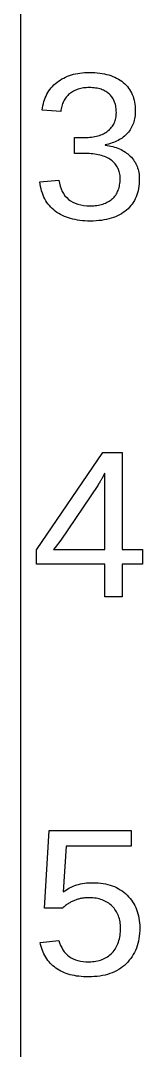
# Model space of a CAD drawing. Header units: metres. Extents: x -16 to 118, y -205 to 411.
# Drawn here: x -15 to -8.6, y -96 to -41.5 of the extents above; entities that cross this region are included whole.
import ezdxf

# ---------------------------------------------------------------- set-up
doc = ezdxf.new("R2010")
doc.units = ezdxf.units.M

msp = doc.modelspace()

# ---------------------------------------------------------------- linework, layer by layer
for p, q in [((-15, 13), (-15, -205)), ((-12.992, -44.7048), (-12.9038, -44.6452)), ((-12.9038, -44.6452), (-12.8126, -44.5896)), ((-12.8126, -44.5896), (-12.7184, -44.5383)), ((-12.7184, -44.5383), (-12.6212, -44.491)), ((-12.6212, -44.491), (-12.521, -44.4478)), ((-12.521, -44.4478), (-12.4178, -44.4088)), ((-12.4178, -44.4088), (-12.3117, -44.3738)), ((-12.3117, -44.3738), (-12.2025, -44.343)), ((-12.2025, -44.343), (-12.0904, -44.3163)), ((-12.0904, -44.3163), (-11.9753, -44.2936)), ((-11.9753, -44.2936), (-11.8572, -44.2751)), ((-11.8572, -44.2751), (-11.7361, -44.2607)), ((-11.7361, -44.2607), (-11.612, -44.2505)), ((-11.612, -44.2505), (-11.4849, -44.2443)), ((-11.4849, -44.2443), (-11.3549, -44.2422)), ((-11.3549, -44.2422), (-11.2131, -44.2443)), ((-11.2131, -44.2443), (-11.0753, -44.2506)), ((-11.0753, -44.2506), (-10.9416, -44.261)), ((-10.9416, -44.261), (-10.8118, -44.2757)), ((-10.8118, -44.2757), (-10.6861, -44.2944)), ((-10.6861, -44.2944), (-10.5643, -44.3174)), ((-10.5643, -44.3174), (-10.4466, -44.3445)), ((-10.4466, -44.3445), (-10.3329, -44.3759)), ((-10.3329, -44.3759), (-10.2232, -44.4113)), ((-10.2232, -44.4113), (-10.1174, -44.451)), ((-10.1174, -44.451), (-10.0157, -44.4948)), ((-10.0157, -44.4948), (-9.91801, -44.5428)), ((-9.91801, -44.5428), (-9.82433, -44.595)), ((-9.82433, -44.595), (-9.73463, -44.6514)), ((-9.73463, -44.6514), (-9.64894, -44.7119)), ((-13.556, -45.3078), (-13.5008, -45.2211)), ((-13.5008, -45.2211), (-13.4412, -45.1376)), ((-13.4412, -45.1376), (-13.3772, -45.0574)), ((-13.3772, -45.0574), (-13.3088, -44.9803)), ((-13.3088, -44.9803), (-13.236, -44.9065)), ((-13.236, -44.9065), (-13.1588, -44.8359)), ((-13.1588, -44.8359), (-13.0773, -44.7685)), ((-13.0773, -44.7685), (-12.992, -44.7048)), ((-12.1952, -45.2313), (-12.2518, -45.2636)), ((-12.1367, -45.2016), (-12.1952, -45.2313)), ((-12.0762, -45.1744), (-12.1367, -45.2016)), ((-12.0138, -45.1498), (-12.0762, -45.1744)), ((-11.9495, -45.1279), (-12.0138, -45.1498)), ((-11.8833, -45.1085), (-11.9495, -45.1279)), ((-11.8151, -45.0917), (-11.8833, -45.1085)), ((-11.745, -45.0775), (-11.8151, -45.0917)), ((-11.673, -45.0658), (-11.745, -45.0775)), ((-11.5991, -45.0568), (-11.673, -45.0658)), ((-11.5232, -45.0503), (-11.5991, -45.0568)), ((-11.4454, -45.0464), (-11.5232, -45.0503)), ((-11.3657, -45.0451), (-11.4454, -45.0464)), ((-11.2782, -45.0465), (-11.3657, -45.0451)), ((-11.1935, -45.0507), (-11.2782, -45.0465)), ((-11.1115, -45.0576), (-11.1935, -45.0507)), ((-11.0322, -45.0673), (-11.1115, -45.0576)), ((-10.9557, -45.0798), (-11.0322, -45.0673)), ((-10.8819, -45.0951), (-10.9557, -45.0798)), ((-10.8108, -45.1131), (-10.8819, -45.0951)), ((-10.7425, -45.134), (-10.8108, -45.1131)), ((-10.6769, -45.1576), (-10.7425, -45.134)), ((-10.614, -45.1839), (-10.6769, -45.1576)), ((-10.5539, -45.2131), (-10.614, -45.1839)), ((-10.4965, -45.245), (-10.5539, -45.2131)), ((-9.64894, -44.7119), (-9.56726, -44.7766)), ((-9.56726, -44.7766), (-9.49007, -44.8451)), ((-9.49007, -44.8451), (-9.41786, -44.9168)), ((-9.41786, -44.9168), (-9.35063, -44.9918)), ((-9.35063, -44.9918), (-9.28838, -45.0701)), ((-9.28838, -45.0701), (-9.23111, -45.1517)), ((-9.23111, -45.1517), (-9.17882, -45.2365)), ((-13.7664, -45.7897), (-13.7331, -45.6869)), ((-13.7331, -45.6869), (-13.6954, -45.5873)), ((-13.6954, -45.5873), (-13.6533, -45.4909)), ((-13.6533, -45.4909), (-13.6069, -45.3978)), ((-13.6069, -45.3978), (-13.556, -45.3078)), ((-12.7253, -45.7748), (-12.753, -45.8342)), ((-12.695, -45.7175), (-12.7253, -45.7748)), ((-12.6621, -45.6624), (-12.695, -45.7175)), ((-12.6266, -45.6094), (-12.6621, -45.6624)), ((-12.5885, -45.5585), (-12.6266, -45.6094)), ((-12.5478, -45.5097), (-12.5885, -45.5585)), ((-12.5044, -45.463), (-12.5478, -45.5097)), ((-12.4585, -45.4185), (-12.5044, -45.463)), ((-12.41, -45.3761), (-12.4585, -45.4185)), ((-12.3592, -45.336), (-12.41, -45.3761)), ((-12.3064, -45.2985), (-12.3592, -45.336)), ((-12.2518, -45.2636), (-12.3064, -45.2985)), ((-10.4419, -45.2797), (-10.4965, -45.245)), ((-10.3899, -45.3172), (-10.4419, -45.2797)), ((-10.3408, -45.3575), (-10.3899, -45.3172)), ((-10.2943, -45.4005), (-10.3408, -45.3575)), ((-10.2506, -45.4459), (-10.2943, -45.4005)), ((-10.2097, -45.4933), (-10.2506, -45.4459)), ((-10.1717, -45.5428), (-10.2097, -45.4933)), ((-10.1364, -45.5943), (-10.1717, -45.5428)), ((-10.104, -45.6478), (-10.1364, -45.5943)), ((-10.0744, -45.7032), (-10.104, -45.6478)), ((-10.0477, -45.7607), (-10.0744, -45.7032)), ((-10.0237, -45.8203), (-10.0477, -45.7607)), ((-9.17882, -45.2365), (-9.1315, -45.3247)), ((-9.1315, -45.3247), (-9.08917, -45.4161)), ((-9.08917, -45.4161), (-9.05182, -45.5108)), ((-9.05182, -45.5108), (-9.01945, -45.6088)), ((-9.01945, -45.6088), (-8.99207, -45.7101)), ((-8.99207, -45.7101), (-8.96965, -45.8147)), ((-13.8557, -46.2332), (-13.84, -46.1175)), ((-12.8738, -46.3092), (-13.8557, -46.2332)), ((-13.84, -46.1175), (-13.8198, -46.005)), ((-13.8198, -46.005), (-13.7953, -45.8958)), ((-13.7953, -45.8958), (-13.7664, -45.7897)), ((-12.8644, -46.235), (-12.8738, -46.3092)), ((-12.8523, -46.1629), (-12.8644, -46.235)), ((-12.8377, -46.0929), (-12.8523, -46.1629)), ((-12.8204, -46.0251), (-12.8377, -46.0929)), ((-12.8005, -45.9593), (-12.8204, -46.0251)), ((-12.7781, -45.8957), (-12.8005, -45.9593)), ((-12.753, -45.8342), (-12.7781, -45.8957)), ((-10.0025, -45.8818), (-10.0237, -45.8203)), ((-9.98424, -45.9453), (-10.0025, -45.8818)), ((-9.96873, -46.0109), (-9.98424, -45.9453)), ((-9.95604, -46.0785), (-9.96873, -46.0109)), ((-9.94618, -46.1481), (-9.95604, -46.0785)), ((-9.93913, -46.2197), (-9.94618, -46.1481)), ((-9.93491, -46.2933), (-9.93913, -46.2197)), ((-9.9335, -46.3689), (-9.93491, -46.2933)), ((-8.96965, -45.8147), (-8.95222, -45.9225)), ((-8.95222, -45.9225), (-8.93977, -46.0336)), ((-8.93977, -46.0336), (-8.93231, -46.1481)), ((-8.93231, -46.1481), (-8.92981, -46.2658)), ((-8.92981, -46.2658), (-8.93141, -46.3562)), ((-10.044, -46.9202), (-10.0181, -46.8586)), ((-10.0181, -46.8586), (-9.99568, -46.7949)), ((-9.99568, -46.7949), (-9.97667, -46.7292)), ((-9.97667, -46.7292), (-9.96114, -46.6613)), ((-9.96114, -46.6613), (-9.94904, -46.5914)), ((-9.94904, -46.5914), (-9.9404, -46.5193)), ((-9.9404, -46.5193), (-9.93523, -46.4451)), ((-9.93523, -46.4451), (-9.9335, -46.3689)), ((-9.00821, -46.8542), (-9.03221, -46.9297)), ((-8.98741, -46.7765), (-9.00821, -46.8542)), ((-8.96982, -46.6968), (-8.98741, -46.7765)), ((-8.95541, -46.6148), (-8.96982, -46.6968)), ((-8.94421, -46.5308), (-8.95541, -46.6148)), ((-8.93622, -46.4446), (-8.94421, -46.5308)), ((-8.93141, -46.3562), (-8.93622, -46.4446)), ((-10.4918, -47.4192), (-10.4323, -47.3796)), ((-10.4323, -47.3796), (-10.3757, -47.3372)), ((-10.3757, -47.3372), (-10.3221, -47.2924)), ((-10.3221, -47.2924), (-10.272, -47.2455)), ((-10.272, -47.2455), (-10.2254, -47.1965)), ((-10.2254, -47.1965), (-10.1822, -47.1455)), ((-10.1822, -47.1455), (-10.1425, -47.0923)), ((-10.1425, -47.0923), (-10.1062, -47.037)), ((-10.1062, -47.037), (-10.0734, -46.9796)), ((-10.0734, -46.9796), (-10.044, -46.9202)), ((-9.28981, -47.3982), (-9.33942, -47.4566)), ((-9.24341, -47.3377), (-9.28981, -47.3982)), ((-9.20021, -47.275), (-9.24341, -47.3377)), ((-9.16022, -47.2102), (-9.20021, -47.275)), ((-9.12341, -47.1433), (-9.16022, -47.2102)), ((-9.08981, -47.0742), (-9.12341, -47.1433)), ((-9.05942, -47.003), (-9.08981, -47.0742)), ((-9.03221, -46.9297), (-9.05942, -47.003)), ((-12.1523, -48.5334), (-12.1523, -47.6871)), ((-12.1523, -47.6871), (-11.6206, -47.6871)), ((-11.6206, -47.6871), (-11.5217, -47.6858)), ((-11.5217, -47.6858), (-11.4255, -47.6817)), ((-11.4255, -47.6817), (-11.3322, -47.6748)), ((-11.3322, -47.6748), (-11.2417, -47.6653)), ((-11.2417, -47.6653), (-11.1541, -47.653)), ((-11.1541, -47.653), (-11.0692, -47.6379)), ((-11.0692, -47.6379), (-10.9872, -47.6201)), ((-10.9872, -47.6201), (-10.9079, -47.5997)), ((-10.9079, -47.5997), (-10.8315, -47.5764)), ((-10.8315, -47.5764), (-10.7579, -47.5504)), ((-10.7579, -47.5504), (-10.6872, -47.5217)), ((-10.6872, -47.5217), (-10.6192, -47.4903)), ((-10.6192, -47.4903), (-10.5541, -47.4561)), ((-10.5541, -47.4561), (-10.4918, -47.4192)), ((-10.0783, -47.9471), (-10.1628, -47.9779)), ((-9.99657, -47.9141), (-10.0783, -47.9471)), ((-9.91779, -47.8787), (-9.99657, -47.9141)), ((-9.84192, -47.8411), (-9.91779, -47.8787)), ((-9.76894, -47.8011), (-9.84192, -47.8411)), ((-9.69887, -47.7588), (-9.76894, -47.8011)), ((-9.6317, -47.7142), (-9.69887, -47.7588)), ((-9.56744, -47.6673), (-9.6317, -47.7142)), ((-9.50607, -47.6181), (-9.56744, -47.6673)), ((-9.44762, -47.5665), (-9.50607, -47.6181)), ((-9.39207, -47.5127), (-9.44762, -47.5665)), ((-9.33942, -47.4566), (-9.39207, -47.5127)), ((-10.434, -48.0563), (-10.5302, -48.0778)), ((-10.5302, -48.0778), (-10.5302, -48.0994)), ((-10.5302, -48.0994), (-10.4246, -48.1125)), ((-10.3407, -48.0325), (-10.434, -48.0563)), ((-10.4246, -48.1125), (-10.3219, -48.1286)), ((-10.2503, -48.0063), (-10.3407, -48.0325)), ((-10.3219, -48.1286), (-10.2222, -48.1478)), ((-10.1628, -47.9779), (-10.2503, -48.0063)), ((-10.2222, -48.1478), (-10.1254, -48.17)), ((-10.1254, -48.17), (-10.0316, -48.1952)), ((-10.0316, -48.1952), (-9.94078, -48.2236)), ((-9.94078, -48.2236), (-9.85292, -48.2549)), ((-9.85292, -48.2549), (-9.76804, -48.2893)), ((-9.76804, -48.2893), (-9.68611, -48.3268)), ((-9.68611, -48.3268), (-9.60716, -48.3673)), ((-9.60716, -48.3673), (-9.53117, -48.4109)), ((-9.53117, -48.4109), (-9.45815, -48.4575)), ((-9.45815, -48.4575), (-9.38809, -48.5072)), ((-11.5989, -48.5334), (-12.1523, -48.5334)), ((-11.4874, -48.5348), (-11.5989, -48.5334)), ((-11.3791, -48.5389), (-11.4874, -48.5348)), ((-11.2742, -48.5457), (-11.3791, -48.5389)), ((-11.1726, -48.5553), (-11.2742, -48.5457)), ((-11.0743, -48.5676), (-11.1726, -48.5553)), ((-10.9793, -48.5827), (-11.0743, -48.5676)), ((-10.8877, -48.6004), (-10.9793, -48.5827)), ((-10.7994, -48.6209), (-10.8877, -48.6004)), ((-10.7144, -48.6442), (-10.7994, -48.6209)), ((-10.6328, -48.6701), (-10.7144, -48.6442)), ((-10.5545, -48.6988), (-10.6328, -48.6701)), ((-10.4795, -48.7303), (-10.5545, -48.6988)), ((-10.4079, -48.7645), (-10.4795, -48.7303)), ((-10.3395, -48.8014), (-10.4079, -48.7645)), ((-10.2745, -48.841), (-10.3395, -48.8014)), ((-10.2129, -48.8834), (-10.2745, -48.841)), ((-10.1547, -48.9282), (-10.2129, -48.8834)), ((-10.1003, -48.9751), (-10.1547, -48.9282)), ((-10.0497, -49.0242), (-10.1003, -48.9751)), ((-10.0028, -49.0755), (-10.0497, -49.0242)), ((-9.38809, -48.5072), (-9.32101, -48.5599)), ((-9.32101, -48.5599), (-9.25688, -48.6157)), ((-9.25688, -48.6157), (-9.19574, -48.6745)), ((-9.19574, -48.6745), (-9.13792, -48.7358)), ((-9.13792, -48.7358), (-9.08383, -48.7991)), ((-9.08383, -48.7991), (-9.03348, -48.8643)), ((-9.03348, -48.8643), (-8.98686, -48.9315)), ((-8.98686, -48.9315), (-8.94395, -49.0006)), ((-8.94395, -49.0006), (-8.9048, -49.0717)), ((-9.95969, -49.1288), (-10.0028, -49.0755)), ((-9.9203, -49.1843), (-9.95969, -49.1288)), ((-9.88467, -49.242), (-9.9203, -49.1843)), ((-9.8528, -49.3018), (-9.88467, -49.242)), ((-9.82466, -49.3637), (-9.8528, -49.3018)), ((-9.80029, -49.4278), (-9.82466, -49.3637)), ((-9.77966, -49.494), (-9.80029, -49.4278)), ((-9.76279, -49.5623), (-9.77966, -49.494)), ((-9.74965, -49.6328), (-9.76279, -49.5623)), ((-8.9048, -49.0717), (-8.86935, -49.1447)), ((-8.86935, -49.1447), (-8.83766, -49.2197)), ((-8.83766, -49.2197), (-8.80968, -49.2966)), ((-8.80968, -49.2966), (-8.78543, -49.3755)), ((-8.78543, -49.3755), (-8.76492, -49.4563)), ((-8.76492, -49.4563), (-8.74814, -49.5391)), ((-8.74814, -49.5391), (-8.73508, -49.6238)), ((-13.986, -50.0362), (-12.9769, -49.9439)), ((-13.9675, -50.1624), (-13.986, -50.0362)), ((-12.9769, -49.9439), (-12.9475, -50.1082)), ((-12.9475, -50.1082), (-12.9081, -50.2618)), ((-9.75905, -50.1931), (-9.74756, -50.1133)), ((-9.74028, -49.7054), (-9.74965, -49.6328)), ((-9.74756, -50.1133), (-9.73935, -50.0306)), ((-9.73465, -49.7802), (-9.74028, -49.7054)), ((-9.73935, -50.0306), (-9.73442, -49.9453)), ((-9.73277, -49.8571), (-9.73465, -49.7802)), ((-9.73442, -49.9453), (-9.73277, -49.8571)), ((-8.73508, -49.6238), (-8.72575, -49.7105)), ((-8.72092, -50.0201), (-8.72881, -50.1467)), ((-8.72575, -49.7105), (-8.72015, -49.7991)), ((-8.71829, -49.8897), (-8.72092, -50.0201)), ((-8.72015, -49.7991), (-8.71829, -49.8897)), ((-13.9446, -50.2847), (-13.9675, -50.1624)), ((-13.9174, -50.403), (-13.9446, -50.2847)), ((-13.8858, -50.5174), (-13.9174, -50.403)), ((-13.8497, -50.628), (-13.8858, -50.5174)), ((-13.8093, -50.7346), (-13.8497, -50.628)), ((-12.9081, -50.2618), (-12.8588, -50.4048)), ((-12.8588, -50.4048), (-12.7995, -50.5373)), ((-12.7995, -50.5373), (-12.7303, -50.6591)), ((-12.7303, -50.6591), (-12.6511, -50.7704)), ((-9.9693, -50.7329), (-9.93152, -50.6751)), ((-9.93152, -50.6751), (-9.89702, -50.6145)), ((-9.89702, -50.6145), (-9.86581, -50.5512)), ((-9.86581, -50.5512), (-9.83789, -50.4851)), ((-9.83789, -50.4851), (-9.81326, -50.4162)), ((-9.81326, -50.4162), (-9.7919, -50.3446)), ((-9.7919, -50.3446), (-9.77383, -50.2702)), ((-9.77383, -50.2702), (-9.75905, -50.1931)), ((-8.8129, -50.6159), (-8.84706, -50.7239)), ((-8.784, -50.5042), (-8.8129, -50.6159)), ((-8.76035, -50.3888), (-8.784, -50.5042)), ((-8.74194, -50.2696), (-8.76035, -50.3888)), ((-8.72881, -50.1467), (-8.74194, -50.2696)), ((-13.7646, -50.8372), (-13.8093, -50.7346)), ((-13.7154, -50.936), (-13.7646, -50.8372)), ((-13.6618, -51.0309), (-13.7154, -50.936)), ((-13.6039, -51.1218), (-13.6618, -51.0309)), ((-13.5415, -51.2088), (-13.6039, -51.1218)), ((-13.4748, -51.2919), (-13.5415, -51.2088)), ((-12.6511, -50.7704), (-12.562, -50.871)), ((-12.562, -50.871), (-12.4629, -50.9611)), ((-12.4629, -50.9611), (-12.3538, -51.0406)), ((-12.3538, -51.0406), (-12.2348, -51.1095)), ((-12.2348, -51.1095), (-12.1058, -51.1677)), ((-12.1058, -51.1677), (-11.9668, -51.2154)), ((-11.9668, -51.2154), (-11.8179, -51.2525)), ((-10.7266, -51.2306), (-10.653, -51.2093)), ((-10.653, -51.2093), (-10.5818, -51.1852)), ((-10.5818, -51.1852), (-10.5132, -51.1582)), ((-10.5132, -51.1582), (-10.447, -51.1284)), ((-10.447, -51.1284), (-10.3833, -51.0957)), ((-10.3833, -51.0957), (-10.3221, -51.0602)), ((-10.3221, -51.0602), (-10.2633, -51.0219)), ((-10.2633, -51.0219), (-10.207, -50.9807)), ((-10.207, -50.9807), (-10.1533, -50.9367)), ((-10.1533, -50.9367), (-10.1023, -50.8899)), ((-10.1023, -50.8899), (-10.0547, -50.8403)), ((-10.0547, -50.8403), (-10.0104, -50.788)), ((-10.0104, -50.788), (-9.9693, -50.7329)), ((-9.09669, -51.2079), (-9.1624, -51.2935)), ((-9.03625, -51.1186), (-9.09669, -51.2079)), ((-8.98108, -51.0255), (-9.03625, -51.1186)), ((-8.93115, -50.9287), (-8.98108, -51.0255)), ((-8.88647, -50.8282), (-8.93115, -50.9287)), ((-8.84706, -50.7239), (-8.88647, -50.8282)), ((-13.4037, -51.371), (-13.4748, -51.2919)), ((-13.3282, -51.4462), (-13.4037, -51.371)), ((-13.2483, -51.5176), (-13.3282, -51.4462)), ((-13.1641, -51.585), (-13.2483, -51.5176)), ((-13.0758, -51.6484), (-13.1641, -51.585)), ((-12.9838, -51.7077), (-13.0758, -51.6484)), ((-12.8882, -51.7629), (-12.9838, -51.7077)), ((-12.7889, -51.814), (-12.8882, -51.7629)), ((-11.8179, -51.2525), (-11.659, -51.279)), ((-11.659, -51.279), (-11.4902, -51.2949)), ((-11.4902, -51.2949), (-11.3114, -51.3002)), ((-11.3114, -51.3002), (-11.2204, -51.2988)), ((-11.2204, -51.2988), (-11.1319, -51.2945)), ((-11.1319, -51.2945), (-11.0459, -51.2874)), ((-11.0459, -51.2874), (-10.9624, -51.2775)), ((-10.9624, -51.2775), (-10.8813, -51.2647)), ((-10.8813, -51.2647), (-10.8027, -51.2491)), ((-10.8027, -51.2491), (-10.7266, -51.2306)), ((-9.66347, -51.7253), (-9.76328, -51.782)), ((-9.56816, -51.6641), (-9.66347, -51.7253)), ((-9.47734, -51.5983), (-9.56816, -51.6641)), ((-9.39102, -51.528), (-9.47734, -51.5983)), ((-9.30956, -51.4536), (-9.39102, -51.528)), ((-9.23335, -51.3754), (-9.30956, -51.4536)), ((-9.1624, -51.2935), (-9.23335, -51.3754)), ((-12.6859, -51.861), (-12.7889, -51.814)), ((-12.5793, -51.904), (-12.6859, -51.861)), ((-12.469, -51.9428), (-12.5793, -51.904)), ((-12.3551, -51.9776), (-12.469, -51.9428)), ((-12.2374, -52.0083), (-12.3551, -51.9776)), ((-12.1161, -52.0349), (-12.2374, -52.0083)), ((-11.9912, -52.0573), (-12.1161, -52.0349)), ((-11.8626, -52.0758), (-11.9912, -52.0573)), ((-11.7303, -52.0901), (-11.8626, -52.0758)), ((-11.5943, -52.1003), (-11.7303, -52.0901)), ((-11.4547, -52.1064), (-11.5943, -52.1003)), ((-11.3114, -52.1085), (-11.4547, -52.1064)), ((-11.1577, -52.1062), (-11.3114, -52.1085)), ((-11.0085, -52.0994), (-11.1577, -52.1062)), ((-10.8637, -52.0881), (-11.0085, -52.0994)), ((-10.7235, -52.0722), (-10.8637, -52.0881)), ((-10.5877, -52.0518), (-10.7235, -52.0722)), ((-10.4565, -52.0268), (-10.5877, -52.0518)), ((-10.3297, -51.9974), (-10.4565, -52.0268)), ((-10.2074, -51.9634), (-10.3297, -51.9974)), ((-10.0897, -51.9248), (-10.2074, -51.9634)), ((-9.97638, -51.8817), (-10.0897, -51.9248)), ((-9.86758, -51.8341), (-9.97638, -51.8817)), ((-9.76328, -51.782), (-9.86758, -51.8341)), ((-14.1541, -69.5099), (-10.655, -64.3562)), ((-10.655, -64.3562), (-9.62965, -64.3562)), ((-9.62965, -64.3562), (-9.62965, -69.4991)), ((-10.8137, -65.939), (-10.8272, -65.962)), ((-10.7997, -65.9148), (-10.8137, -65.939)), ((-10.7851, -65.8895), (-10.7997, -65.9148)), ((-10.7699, -65.863), (-10.7851, -65.8895)), ((-10.7542, -65.8352), (-10.7699, -65.863)), ((-10.738, -65.8063), (-10.7542, -65.8352)), ((-10.7212, -65.7762), (-10.738, -65.8063)), ((-10.7038, -65.745), (-10.7212, -65.7762)), ((-10.6867, -65.714), (-10.7038, -65.745)), ((-10.6706, -65.6847), (-10.6867, -65.714)), ((-10.6555, -65.6572), (-10.6706, -65.6847)), ((-10.6414, -65.6314), (-10.6555, -65.6572)), ((-10.6284, -65.6073), (-10.6414, -65.6314)), ((-10.6163, -65.585), (-10.6284, -65.6073)), ((-10.6053, -65.5645), (-10.6163, -65.585)), ((-10.5953, -65.5456), (-10.6053, -65.5645)), ((-10.5863, -65.5285), (-10.5953, -65.5456)), ((-10.5784, -65.5131), (-10.5863, -65.5285)), ((-10.5714, -65.4995), (-10.5784, -65.5131)), ((-10.5655, -65.4876), (-10.5714, -65.4995)), ((-10.5605, -65.4775), (-10.5655, -65.4876)), ((-10.5567, -65.4691), (-10.5605, -65.4775)), ((-10.5538, -65.4624), (-10.5567, -65.4691)), ((-10.5519, -65.4574), (-10.5538, -65.4624)), ((-10.5519, -69.4991), (-10.5519, -65.4574)), ((-10.9154, -66.103), (-12.8738, -68.9891)), ((-10.9063, -66.0896), (-10.9154, -66.103)), ((-10.8967, -66.0749), (-10.9063, -66.0896)), ((-10.8865, -66.059), (-10.8967, -66.0749)), ((-10.8757, -66.042), (-10.8865, -66.059)), ((-10.8644, -66.0238), (-10.8757, -66.042)), ((-10.8526, -66.0043), (-10.8644, -66.0238)), ((-10.8402, -65.9837), (-10.8526, -66.0043)), ((-10.8272, -65.962), (-10.8402, -65.9837)), ((-12.8738, -68.9891), (-13.1668, -69.3906)), ((-14.1541, -70.2695), (-14.1541, -69.5099)), ((-13.1668, -69.3906), (-13.2536, -69.4991)), ((-13.2536, -69.4991), (-10.5519, -69.4991)), ((-9.62965, -69.4991), (-8.5555, -69.4991)), ((-8.5555, -69.4991), (-8.5555, -70.2695)), ((-10.5519, -70.2695), (-14.1541, -70.2695)), ((-10.5519, -72), (-10.5519, -70.2695)), ((-8.5555, -70.2695), (-9.62965, -70.2695)), ((-9.62965, -70.2695), (-9.62965, -72)), ((-9.62965, -72), (-10.5519, -72)), ((-13.7418, -88.4683), (-13.4869, -84.3562)), ((-13.4869, -84.3562), (-9.14142, -84.3562)), ((-9.14142, -84.3562), (-9.14142, -85.1862)), ((-12.5972, -85.1862), (-12.7437, -87.6112)), ((-9.14142, -85.1862), (-12.5972, -85.1862)), ((-11.9317, -87.2164), (-11.8294, -87.1916)), ((-11.8294, -87.1916), (-11.7247, -87.1707)), ((-11.7247, -87.1707), (-11.6176, -87.1535)), ((-11.6176, -87.1535), (-11.508, -87.1401)), ((-11.508, -87.1401), (-11.3961, -87.1306)), ((-11.3961, -87.1306), (-11.2817, -87.1249)), ((-11.2817, -87.1249), (-11.1649, -87.123)), ((-11.1649, -87.123), (-11.0257, -87.1255)), ((-11.0257, -87.1255), (-10.89, -87.1333)), ((-10.89, -87.1333), (-10.7579, -87.1462)), ((-10.7579, -87.1462), (-10.6294, -87.1643)), ((-10.6294, -87.1643), (-10.5045, -87.1876)), ((-10.5045, -87.1876), (-10.3831, -87.216)), ((-12.7437, -87.6112), (-12.6631, -87.5521)), ((-12.6631, -87.5521), (-12.5801, -87.4968)), ((-12.5801, -87.4968), (-12.4947, -87.4453)), ((-12.4947, -87.4453), (-12.4069, -87.3976)), ((-12.4069, -87.3976), (-12.3167, -87.3537)), ((-12.3167, -87.3537), (-12.2241, -87.3137)), ((-12.2241, -87.3137), (-12.129, -87.2775)), ((-12.129, -87.2775), (-12.0316, -87.245)), ((-12.0316, -87.245), (-11.9317, -87.2164)), ((-10.3831, -87.216), (-10.2653, -87.2496)), ((-10.2653, -87.2496), (-10.1511, -87.2884)), ((-10.1511, -87.2884), (-10.0405, -87.3324)), ((-10.0405, -87.3324), (-9.9335, -87.3815)), ((-9.9335, -87.3815), (-9.83005, -87.4358)), ((-9.83005, -87.4358), (-9.73018, -87.4953)), ((-9.73018, -87.4953), (-9.6339, -87.5599)), ((-9.6339, -87.5599), (-9.5412, -87.6297)), ((-9.5412, -87.6297), (-9.45207, -87.7047)), ((-9.45207, -87.7047), (-9.36653, -87.7848)), ((-12.5307, -88.269), (-12.5734, -88.2988)), ((-12.488, -88.2405), (-12.5307, -88.269)), ((-12.4453, -88.2133), (-12.488, -88.2405)), ((-12.4025, -88.1876), (-12.4453, -88.2133)), ((-12.3598, -88.1632), (-12.4025, -88.1876)), ((-12.3171, -88.1401), (-12.3598, -88.1632)), ((-12.2744, -88.1184), (-12.3171, -88.1401)), ((-12.2317, -88.0981), (-12.2744, -88.1184)), ((-12.1889, -88.0791), (-12.2317, -88.0981)), ((-12.1462, -88.0615), (-12.1889, -88.0791)), ((-12.1035, -88.0452), (-12.1462, -88.0615)), ((-12.0605, -88.0301), (-12.1035, -88.0452)), ((-12.0172, -88.016), (-12.0605, -88.0301)), ((-11.9734, -88.0028), (-12.0172, -88.016)), ((-11.9292, -87.9906), (-11.9734, -88.0028)), ((-11.8846, -87.9794), (-11.9292, -87.9906)), ((-11.8395, -87.9692), (-11.8846, -87.9794)), ((-11.794, -87.9599), (-11.8395, -87.9692)), ((-11.7481, -87.9516), (-11.794, -87.9599)), ((-11.7018, -87.9443), (-11.7481, -87.9516)), ((-11.655, -87.938), (-11.7018, -87.9443)), ((-11.6079, -87.9326), (-11.655, -87.938)), ((-11.5603, -87.9282), (-11.6079, -87.9326)), ((-11.5123, -87.9248), (-11.5603, -87.9282)), ((-11.4638, -87.9224), (-11.5123, -87.9248)), ((-11.4149, -87.9209), (-11.4638, -87.9224)), ((-11.3657, -87.9204), (-11.4149, -87.9209)), ((-11.2719, -87.9221), (-11.3657, -87.9204)), ((-11.1806, -87.9274), (-11.2719, -87.9221)), ((-11.0918, -87.9361), (-11.1806, -87.9274)), ((-11.0054, -87.9482), (-11.0918, -87.9361)), ((-10.9214, -87.9639), (-11.0054, -87.9482)), ((-10.8399, -87.983), (-10.9214, -87.9639)), ((-10.7608, -88.0056), (-10.8399, -87.983)), ((-10.6841, -88.0316), (-10.7608, -88.0056)), ((-10.6099, -88.0612), (-10.6841, -88.0316)), ((-10.5381, -88.0942), (-10.6099, -88.0612)), ((-10.4688, -88.1307), (-10.5381, -88.0942)), ((-10.4019, -88.1707), (-10.4688, -88.1307)), ((-10.3374, -88.2141), (-10.4019, -88.1707)), ((-10.2754, -88.261), (-10.3374, -88.2141)), ((-10.2158, -88.3114), (-10.2754, -88.261)), ((-9.36653, -87.7848), (-9.2854, -87.8691)), ((-9.2854, -87.8691), (-9.2095, -87.9565)), ((-9.2095, -87.9565), (-9.13884, -88.0471)), ((-9.13884, -88.0471), (-9.07341, -88.1408)), ((-9.07341, -88.1408), (-9.01321, -88.2377)), ((-9.01321, -88.2377), (-8.95825, -88.3376)), ((-12.787, -88.4683), (-13.7418, -88.4683)), ((-12.7443, -88.4317), (-12.787, -88.4683)), ((-12.7016, -88.3964), (-12.7443, -88.4317)), ((-12.6589, -88.3625), (-12.7016, -88.3964)), ((-12.6161, -88.33), (-12.6589, -88.3625)), ((-12.5734, -88.2988), (-12.6161, -88.33)), ((-10.1586, -88.3653), (-10.2158, -88.3114)), ((-10.1044, -88.422), (-10.1586, -88.3653)), ((-10.0537, -88.4808), (-10.1044, -88.422)), ((-10.0065, -88.5418), (-10.0537, -88.4808)), ((-9.96278, -88.605), (-10.0065, -88.5418)), ((-9.92258, -88.6703), (-9.96278, -88.605)), ((-9.88586, -88.7378), (-9.92258, -88.6703)), ((-9.85265, -88.8074), (-9.88586, -88.7378)), ((-9.82292, -88.8793), (-9.85265, -88.8074)), ((-8.95825, -88.3376), (-8.90852, -88.4408)), ((-8.90852, -88.4408), (-8.86403, -88.547)), ((-8.86403, -88.547), (-8.82478, -88.6564)), ((-8.82478, -88.6564), (-8.79076, -88.7689)), ((-8.79076, -88.7689), (-8.76196, -88.8846)), ((-9.79669, -88.9532), (-9.82292, -88.8793)), ((-9.77396, -89.0294), (-9.79669, -88.9532)), ((-9.75473, -89.1077), (-9.77396, -89.0294)), ((-9.73898, -89.1881), (-9.75473, -89.1077)), ((-9.72675, -89.2708), (-9.73898, -89.1881)), ((-9.718, -89.3555), (-9.72675, -89.2708)), ((-9.71277, -89.4425), (-9.718, -89.3555)), ((-8.76196, -88.8846), (-8.7384, -89.0034)), ((-8.7384, -89.0034), (-8.72009, -89.1253)), ((-8.72009, -89.1253), (-8.707, -89.2504)), ((-8.707, -89.2504), (-8.69916, -89.3786)), ((-8.69916, -89.3786), (-8.69653, -89.5099)), ((-9.75446, -90.0157), (-9.73882, -89.9244)), ((-9.73882, -89.9244), (-9.72665, -89.8304)), ((-9.72665, -89.8304), (-9.71797, -89.7336)), ((-9.71797, -89.7336), (-9.71275, -89.634)), ((-9.71101, -89.5316), (-9.71277, -89.4425)), ((-9.71275, -89.634), (-9.71101, -89.5316)), ((-8.70776, -89.8043), (-8.7218, -89.9455)), ((-8.69934, -89.6591), (-8.70776, -89.8043)), ((-8.69653, -89.5099), (-8.69934, -89.6591)), ((-13.9642, -90.2911), (-12.9769, -90.1772)), ((-13.9406, -90.4), (-13.9642, -90.2911)), ((-13.9133, -90.5057), (-13.9406, -90.4)), ((-12.9769, -90.1772), (-12.9344, -90.3145)), ((-12.9344, -90.3145), (-12.8844, -90.4429)), ((-12.8844, -90.4429), (-12.8268, -90.5625)), ((-9.9213, -90.505), (-9.8848, -90.4304)), ((-9.8848, -90.4304), (-9.85178, -90.353)), ((-9.85178, -90.353), (-9.82224, -90.2728)), ((-9.82224, -90.2728), (-9.79617, -90.1899)), ((-9.79617, -90.1899), (-9.77357, -90.1042)), ((-9.77357, -90.1042), (-9.75446, -90.0157)), ((-8.83414, -90.4698), (-8.87625, -90.5909)), ((-8.79762, -90.3448), (-8.83414, -90.4698)), ((-8.76674, -90.2157), (-8.79762, -90.3448)), ((-8.74147, -90.0826), (-8.76674, -90.2157)), ((-8.7218, -89.9455), (-8.74147, -90.0826)), ((-13.8821, -90.608), (-13.9133, -90.5057)), ((-13.8472, -90.7071), (-13.8821, -90.608)), ((-13.8086, -90.803), (-13.8472, -90.7071)), ((-13.7661, -90.8956), (-13.8086, -90.803)), ((-13.7199, -90.9849), (-13.7661, -90.8956)), ((-13.6699, -91.071), (-13.7199, -90.9849)), ((-12.8268, -90.5625), (-12.7616, -90.6733)), ((-12.7616, -90.6733), (-12.6888, -90.7751)), ((-12.6888, -90.7751), (-12.6084, -90.8681)), ((-12.6084, -90.8681), (-12.5204, -90.9523)), ((-12.5204, -90.9523), (-12.4249, -91.0276)), ((-10.3997, -91.0441), (-10.3347, -90.9977)), ((-10.3347, -90.9977), (-10.2725, -90.9476)), ((-10.2725, -90.9476), (-10.2128, -90.8939)), ((-10.2128, -90.8939), (-10.1559, -90.8364)), ((-10.1559, -90.8364), (-10.102, -90.7757)), ((-10.102, -90.7757), (-10.0516, -90.7122)), ((-10.0516, -90.7122), (-10.0047, -90.6459)), ((-10.0047, -90.6459), (-9.96126, -90.5768)), ((-9.96126, -90.5768), (-9.9213, -90.505)), ((-9.03632, -90.9298), (-9.10091, -91.0347)), ((-8.97734, -90.8208), (-9.03632, -90.9298)), ((-8.924, -90.7078), (-8.97734, -90.8208)), ((-8.87625, -90.5909), (-8.924, -90.7078)), ((-13.6161, -91.1537), (-13.6699, -91.071)), ((-13.5586, -91.2333), (-13.6161, -91.1537)), ((-13.4973, -91.3095), (-13.5586, -91.2333)), ((-13.4322, -91.3825), (-13.4973, -91.3095)), ((-13.3634, -91.4523), (-13.4322, -91.3825)), ((-13.2908, -91.5188), (-13.3634, -91.4523)), ((-13.2144, -91.582), (-13.2908, -91.5188)), ((-12.4249, -91.0276), (-12.3217, -91.094)), ((-12.3217, -91.094), (-12.211, -91.1516)), ((-12.211, -91.1516), (-12.0927, -91.2003)), ((-12.0927, -91.2003), (-11.9668, -91.2402)), ((-11.9668, -91.2402), (-11.8333, -91.2712)), ((-11.8333, -91.2712), (-11.6922, -91.2933)), ((-11.6922, -91.2933), (-11.5436, -91.3066)), ((-11.5436, -91.3066), (-11.3873, -91.3111)), ((-11.3873, -91.3111), (-11.2903, -91.3092)), ((-11.2903, -91.3092), (-11.196, -91.3036)), ((-11.196, -91.3036), (-11.1044, -91.2944)), ((-11.1044, -91.2944), (-11.0154, -91.2814)), ((-11.0154, -91.2814), (-10.9291, -91.2647)), ((-10.9291, -91.2647), (-10.8455, -91.2443)), ((-10.8455, -91.2443), (-10.7645, -91.2202)), ((-10.7645, -91.2202), (-10.6862, -91.1924)), ((-10.6862, -91.1924), (-10.6106, -91.1609)), ((-10.6106, -91.1609), (-10.5376, -91.1256)), ((-10.5376, -91.1256), (-10.4673, -91.0867)), ((-10.4673, -91.0867), (-10.3997, -91.0441)), ((-9.50743, -91.4982), (-9.60381, -91.5768)), ((-9.41542, -91.4141), (-9.50743, -91.4982)), ((-9.32837, -91.3253), (-9.41542, -91.4141)), ((-9.24693, -91.2324), (-9.32837, -91.3253)), ((-9.17111, -91.1356), (-9.24693, -91.2324)), ((-9.10091, -91.0347), (-9.17111, -91.1356)), ((-13.1342, -91.6419), (-13.2144, -91.582)), ((-13.0506, -91.6984), (-13.1342, -91.6419)), ((-12.9637, -91.7513), (-13.0506, -91.6984)), ((-12.8736, -91.8005), (-12.9637, -91.7513)), ((-12.7802, -91.8461), (-12.8736, -91.8005)), ((-12.6837, -91.888), (-12.7802, -91.8461)), ((-12.5839, -91.9262), (-12.6837, -91.888)), ((-12.4809, -91.9609), (-12.5839, -91.9262)), ((-12.3747, -91.9919), (-12.4809, -91.9609)), ((-12.2653, -92.0192), (-12.3747, -91.9919)), ((-12.1526, -92.0429), (-12.2653, -92.0192)), ((-12.0368, -92.0629), (-12.1526, -92.0429)), ((-11.9177, -92.0793), (-12.0368, -92.0629)), ((-11.7954, -92.0921), (-11.9177, -92.0793)), ((-11.6698, -92.1012), (-11.7954, -92.0921)), ((-11.5411, -92.1066), (-11.6698, -92.1012)), ((-11.0991, -92.0976), (-11.2519, -92.1058)), ((-10.9506, -92.0841), (-11.0991, -92.0976)), ((-10.8064, -92.0651), (-10.9506, -92.0841)), ((-10.6666, -92.0407), (-10.8064, -92.0651)), ((-10.5311, -92.0108), (-10.6666, -92.0407)), ((-10.4, -91.9756), (-10.5311, -92.0108)), ((-10.2732, -91.9349), (-10.4, -91.9756)), ((-10.1508, -91.8888), (-10.2732, -91.9349)), ((-10.0327, -91.8372), (-10.1508, -91.8888)), ((-9.91898, -91.7803), (-10.0327, -91.8372)), ((-9.80957, -91.7179), (-9.91898, -91.7803)), ((-9.70451, -91.6501), (-9.80957, -91.7179)), ((-9.60381, -91.5768), (-9.70451, -91.6501)), ((-11.4091, -92.1085), (-11.5411, -92.1066)), ((-11.2519, -92.1058), (-11.4091, -92.1085))]:
    msp.add_line(p, q)

doc.saveas('drawing.dxf')
